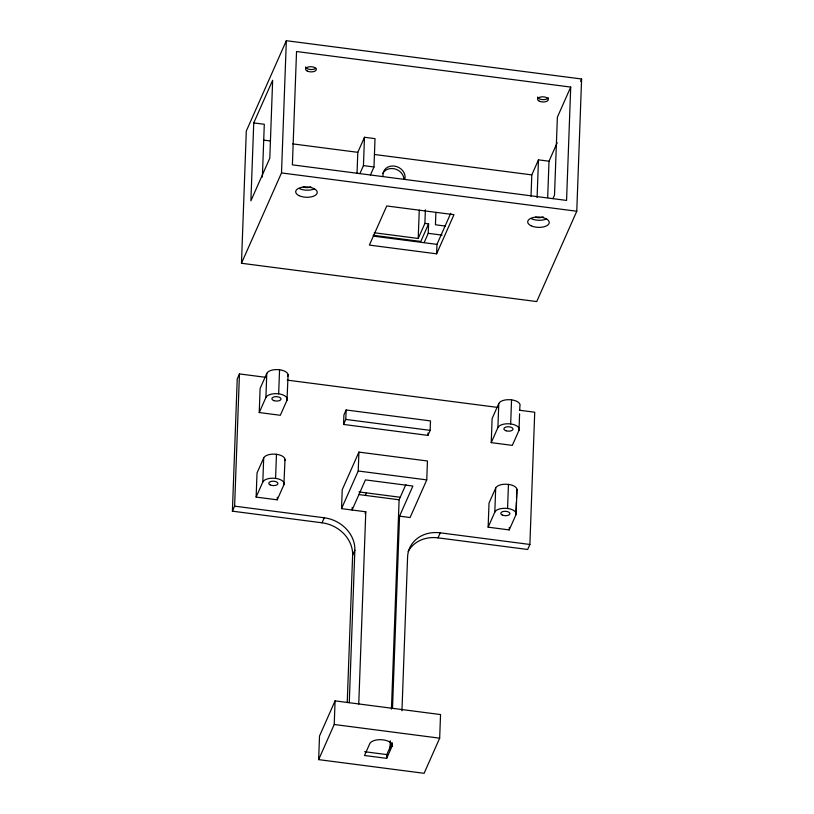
<?xml version="1.0" encoding="UTF-8"?>
<svg xmlns="http://www.w3.org/2000/svg" width="814" height="814" viewBox="0 0 814 814"><rect width="100%" height="100%" fill="white"/><g stroke="black" fill="none" stroke-linecap="round" stroke-linejoin="round"><path stroke-width="1.22" d="M347.232 702.594L352.625 555.24A32.346 27.839 23.9 0 0 322.029 522.802L232.397 511.172L237.23 378.937L239.458 373.921L265.842 377.34M241.473 263.268L246.306 131.023L286.335 40.7L581.603 78.999L576.77 211.243L536.741 301.567L241.473 263.268L281.502 172.934L286.335 40.7M232.397 511.172L234.615 506.155L239.458 373.921M253.744 122.914L250.895 200.834L269.8 158.181L272.649 80.25L253.744 122.914L264.296 124.277L262.362 177.065M285.002 459.34L283.903 484.768L277.228 499.816L256.135 497.089L257.021 472.995L263.695 457.946A10.786 5.189 2.1 0 1 276.465 454.293A10.786 5.189 2.1 0 1 284.778 460.683M288.095 374.796L286.996 400.234L280.321 415.282L259.239 412.545L260.114 388.461L266.788 373.412A10.786 5.189 2.1 0 1 279.558 369.76A10.786 5.189 2.1 0 1 287.881 376.149M256.135 497.089L262.81 482.03L263.695 457.946M259.239 412.545L265.903 397.497L266.788 373.412M283.903 484.768A10.786 5.189 2.1 0 0 275.58 478.378L276.465 454.293M286.996 400.234A10.786 5.189 2.1 0 0 278.673 393.844L279.558 369.76M277.228 499.816L277.32 497.283M318.65 759.625L319.515 736.009L335.083 700.874L440.537 714.56L439.672 738.176L424.104 773.3L318.65 759.625L334.218 724.491L335.083 700.874M343.559 424.44L343.905 414.987L346.133 409.971L430.494 420.919L430.148 430.362L427.92 435.378L343.559 424.44L345.787 419.424L346.133 409.971M358.75 704.018L365.791 511.782L341.534 508.638L342.226 489.743L358.913 452.106L427.452 460.999L426.76 479.894L410.083 517.531L399.542 516.157L392.501 708.404M357.031 173.27L357.804 152.33L364.479 137.271L375.02 138.645L373.982 166.982L370.39 175.081M359.849 173.718L363.441 165.608L364.479 137.271M352.177 507.488L352.086 510.002L365.425 479.894L412.881 486.05L399.542 516.157M349.267 702.655L354.853 550.223A32.346 27.839 23.9 0 0 324.247 517.785L234.615 506.155M341.534 508.638L358.221 471.001L358.913 452.106M386.681 758.363L392.012 746.316A11.335 5.454 2.1 0 0 383.17 739.865A11.335 5.454 2.1 0 0 369.871 743.447L364.53 755.494L386.681 758.363L386.813 754.588L392.155 742.541M389.967 749.674L390.293 740.801M391.453 709.086L399.114 499.776L405.871 484.534M392.012 746.316L392.104 743.803M374.247 232.753L418.223 238.461L419.261 210.124M401.953 710.764L407.58 557.061A32.346 27.839 23.9 0 1 440.252 532.834L529.883 544.464L534.727 412.22L519.647 410.266M418.223 238.461L424.898 223.402L425.386 209.849M424.135 242.592L428.235 233.333L428.581 223.881L424.898 223.402M435.887 212.454L435.439 224.776L445.451 226.078M427.92 435.378L428.011 433.017M436.619 253.826L453.968 214.682L386.742 205.962L369.393 245.095L436.619 253.826L436.965 244.373L450.742 213.288M516.361 502.187L515.903 514.865L509.228 529.914L488.135 527.177L489.021 503.093L495.685 488.044A10.786 5.189 2.1 0 1 508.455 484.391A10.786 5.189 2.1 0 1 516.778 490.781L516.503 498.382M519.597 413.848L518.996 430.331L512.321 445.38L491.229 442.643L492.114 418.559L498.789 403.5A10.786 5.189 2.1 0 1 511.558 399.857A10.786 5.189 2.1 0 1 519.871 406.237L519.739 410.042M488.135 527.177L494.81 512.128L495.685 488.044M491.229 442.643L497.903 427.594L498.789 403.5M515.903 514.865A10.786 5.189 2.1 0 0 507.58 508.475L508.455 484.391M518.996 430.331A10.786 5.189 2.1 0 0 510.673 423.941L511.558 399.857M509.228 529.914L509.32 527.38M516.117 513.512L516.992 489.428M531.023 196.266L531.796 174.898L538.471 159.849L549.012 161.213L557.193 142.765M537.087 197.548L538.471 159.849M547.68 197.66L549.012 161.213M570.716 87.078L566.564 200.427L292.389 164.855L296.54 51.516L570.716 87.078L557.376 117.185L554.517 195.116L552.991 198.575M428.581 223.881L420.797 241.453L373.117 235.266M322.029 522.802L324.247 517.785M365.374 495.4L366.483 492.897M365.048 513.461L365.791 511.782M352.625 555.24L354.853 550.223M580.586 81.319L581.603 78.999M408.16 551.546A32.346 27.839 23.9 0 1 438.024 537.851L440.252 532.834M529.883 544.464L527.665 549.481L438.024 537.851M263.878 140.14L270.146 140.954M292.684 143.885L357.804 152.33M374.633 154.507L531.796 174.898M363.441 165.608L373.982 166.982M281.502 172.934L576.77 211.243M428.235 233.333L442.094 235.124M373.473 236.141L436.965 244.373M287.2 380.118L498.29 407.499M345.787 419.424L430.148 430.362M358.221 471.001L426.76 479.894M359.005 491.921L400.234 497.273M359.137 494.597L399.114 499.776M334.218 724.491L439.672 738.176M364.672 751.709L386.813 754.588M382.987 175.834A11.325 9.748 23.9 0 1 394.434 166.097A11.325 9.748 23.9 0 1 404.945 178.775M382.834 173.351A11.325 9.748 23.9 0 1 394.759 168.885A11.325 9.748 23.9 0 1 403.937 178.693M310.836 186.803A5.393 2.595 2.1 0 1 303.235 186.894M543.101 216.738A5.393 2.595 2.1 0 1 535.581 217.124M314.448 188.848A10.786 5.189 2.1 0 1 299.216 188.522M546.632 218.854A10.786 5.189 2.1 0 1 531.4 218.712M315.852 68.254A5.393 2.595 2.1 0 1 309.931 69.455A5.393 2.595 2.1 0 1 305.667 66.931M548.31 97.721A5.393 2.595 2.1 0 1 542.623 99.613A5.393 2.595 2.1 0 1 537.657 97.029M262.81 482.03A10.786 5.189 2.1 0 1 275.58 478.378M265.903 397.497A10.786 5.189 2.1 0 1 278.673 393.844M497.903 427.594A10.786 5.189 2.1 0 1 510.673 423.941M494.81 512.128A10.786 5.189 2.1 0 1 507.58 508.475M298.952 195.604A10.786 5.189 2.1 0 0 316.911 193.661A10.786 5.189 2.1 0 0 303.52 187.017A10.786 5.189 2.1 0 0 298.952 195.604M531.145 225.793A10.786 5.189 2.1 0 0 548.972 223.636A10.786 5.189 2.1 0 0 535.266 217.145A10.786 5.189 2.1 0 0 531.145 225.793M539.356 101.231A5.393 2.595 2.1 0 0 548.229 100.081A5.393 2.595 2.1 0 0 541.279 96.886A5.393 2.595 2.1 0 0 539.356 101.231M307.356 71.133A5.393 2.595 2.1 0 0 316.229 69.984A5.393 2.595 2.1 0 0 309.279 66.789A5.393 2.595 2.1 0 0 307.356 71.133M273.962 400.641A4.579 2.208 2.1 0 0 281.023 399.104A4.579 2.208 2.1 0 0 274.369 396.835A4.579 2.208 2.1 0 0 273.962 400.641M270.095 484.859A4.579 2.208 2.1 0 0 277.767 484.106A4.579 2.208 2.1 0 0 272.202 481.227A4.579 2.208 2.1 0 0 270.095 484.859M502.401 515.099A4.579 2.208 2.1 0 0 509.859 514.01A4.579 2.208 2.1 0 0 503.805 511.375A4.579 2.208 2.1 0 0 502.401 515.099M506.033 430.769A4.579 2.208 2.1 0 0 513.024 429.161A4.579 2.208 2.1 0 0 506.288 426.953A4.579 2.208 2.1 0 0 506.033 430.769"/></g></svg>
